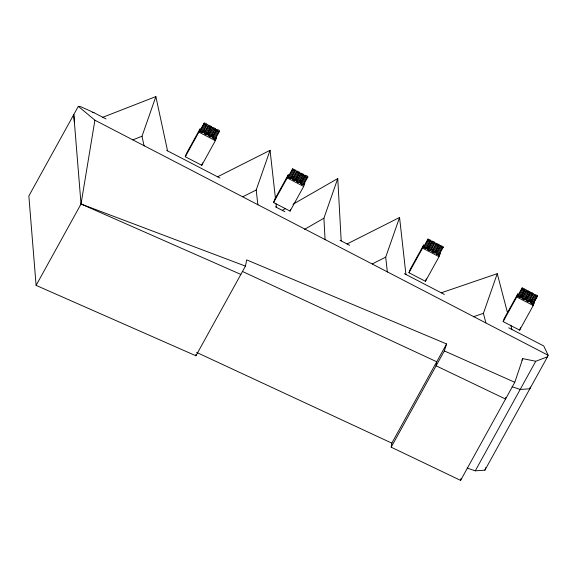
<?xml version="1.0" encoding="UTF-8"?>
<svg xmlns="http://www.w3.org/2000/svg" width="577" height="577" viewBox="0 0 577 577"><rect width="100%" height="100%" fill="white"/><g stroke="black" fill="none" stroke-linecap="round" stroke-linejoin="round"><path stroke-width="0.87" d="M508.748 327.823L543.765 345.984L548.15 355.259L547.494 356.81L535.752 361.252L522.755 358.642L514.785 382.284L460.612 480.41L391.184 447.189L391.826 443.143L446.576 343.957L246.689 259.888L245.441 266.112L195.928 355.793L36.106 285.384L28.85 195.964L78.321 106.348L80.693 106.673L93.972 112.695L105.995 118.934M36.106 285.384L81.025 204.006L94.902 120.189L78.321 106.348M460.612 480.41L460.922 478.701M505.841 397.329L505.531 399.039L436.111 365.818L436.746 361.772L242.376 271.428M391.184 447.189L444.326 350.924L446.576 343.957M467.146 468.098L475.268 470.825L484.918 470.161L485.755 467.594M512.066 386.72L520.187 389.453L529.837 388.783L530.393 387.073M529.837 388.783L530.126 387.917M144.084 145.952L142 136.273L155.862 96.59L102.8 117.275M185.296 156.742L186.421 153.518L200.017 128.895L198.892 132.119L185.296 156.742L201.777 165.289L215.372 140.665L216.498 137.441L214.803 140.521M201.777 165.289L202.628 162.873M257.869 204.907L256.202 189.999L270.058 150.316L217.579 176.8M273.592 202.534L274.717 199.31L288.312 174.687L287.187 177.911L273.592 202.534L290.072 211.088L303.668 186.458L304.793 183.234L303.942 184.777M290.072 211.088L290.635 209.473M325.075 239.606L323.906 218.221L337.761 178.538L293.029 204.236M387.362 272.07L385.696 257.162L399.558 217.479L347.073 243.97M408.97 272.755L410.096 269.531L423.691 244.9L422.566 248.124L408.97 272.755L425.451 281.302L439.047 256.678L440.172 253.454L438.902 255.762M425.451 281.302L426.295 278.886M485.87 322.781L483.396 313.34L497.259 273.657L441.254 292.813M503.151 321.598L504.276 318.374L517.872 293.751L516.747 296.975L503.151 321.598L519.632 330.145L533.227 305.522L534.352 302.298L532.65 305.377M519.632 330.145L520.476 327.729M199.916 130.907L204.294 123.052L206.054 123.5L207.258 124.747L202.873 132.602L201.121 132.155L199.916 130.907L204.294 123.052M200.277 131.52L204.417 124.026L204.049 123.413M201.121 132.155L205.253 124.661L204.417 124.026M202.109 132.566L206.249 125.072L207.258 124.747M204.034 133.042L208.42 125.195L211.009 126.269L211.377 126.882L206.992 134.737L205.239 134.29L204.402 133.655L204.28 132.688M204.402 133.655L208.535 126.161L208.42 125.195M205.239 134.29L209.379 126.796L208.535 126.161M206.227 134.701L210.367 127.207L211.377 126.882M210.187 127.769L211.009 126.269M206.992 134.737L211.132 127.243M208.153 135.184L212.538 127.329L215.134 128.404L215.495 129.017L211.117 136.872L209.357 136.432L208.153 135.184L208.398 134.823M208.521 135.797L212.661 128.303L212.538 127.329M209.357 136.432L213.497 128.931L212.661 128.303M210.353 136.843L214.485 129.349L215.495 129.017M212.271 137.319L216.656 129.464L218.416 129.912L219.621 131.159L215.235 139.014L213.483 138.567L212.271 137.319L216.656 129.464M212.639 137.932L216.779 130.438L216.411 129.825M213.483 138.567L217.616 131.073L216.779 130.438M214.471 138.978L218.611 131.484L219.621 131.159M288.204 176.699L292.589 168.845L295.186 169.926L295.547 170.54L291.169 178.394L289.409 177.947L288.204 176.699L288.45 176.346M288.572 177.312L292.712 169.818L292.589 168.845M289.409 177.947L293.549 170.453L292.712 169.818M290.404 178.358L294.537 170.864L295.547 170.54M292.323 178.841L296.708 170.987L299.304 172.061L299.672 172.674L295.287 180.529L292.69 179.454L292.575 178.481M292.69 179.454L296.83 171.953L296.708 170.987M293.534 180.082L297.667 172.588L296.83 171.953M294.522 180.5L298.662 172.999L299.672 172.674M295.287 180.529L299.427 173.035M296.448 180.976L300.833 173.122L303.423 174.204L303.79 174.817L299.405 182.664L297.653 182.224L296.816 181.589L296.693 180.615M296.816 181.589L300.949 174.095L300.833 173.122M297.653 182.224L301.785 174.73L300.949 174.095M298.641 182.635L302.781 175.141L303.79 174.817M300.567 183.111L304.952 175.257L306.704 175.704L307.909 176.951L303.524 184.806L301.771 184.359L300.567 183.111L304.952 175.257M300.934 183.724L305.067 176.23L304.706 175.617M301.771 184.359L305.911 176.865L305.067 176.23M302.759 184.77L306.899 177.276L307.909 176.951M423.59 246.92L427.968 239.066L430.565 240.14L430.932 240.753L426.547 248.608L423.951 247.533L423.59 246.92L424.6 246.595M423.951 247.533L428.091 240.032L427.968 239.066M424.795 248.16L428.927 240.667L428.091 240.032M425.783 248.579L429.923 241.078L430.932 240.753M427.708 249.055L432.094 241.2L433.846 241.648L435.051 242.895L430.666 250.75L428.913 250.303L427.708 249.055L432.094 241.2M428.076 249.668L432.209 242.174L431.841 241.561M428.913 250.303L433.053 242.809L432.209 242.174M429.901 250.714L434.041 243.22L435.051 242.895M431.827 251.19L436.212 243.335L438.808 244.417L439.169 245.03L434.791 252.885L432.195 251.803L431.827 251.19L432.837 250.865M432.195 251.803L436.327 244.309L436.212 243.335M433.031 252.437L437.171 244.944L436.327 244.309M434.027 252.849L438.159 245.355L439.169 245.03M437.568 246.667L438.808 244.417M434.791 252.885L438.924 245.391M435.945 253.332L440.33 245.477L442.927 246.552L443.295 247.165L438.909 255.02L436.313 253.945L436.198 252.971M436.313 253.945L440.453 246.444L440.33 245.477M437.15 254.572L441.29 247.079L440.453 246.444M438.145 254.984L442.278 247.49L443.295 247.165M517.764 295.763L522.149 287.909L524.745 288.99L525.106 289.604L520.728 297.458L518.132 296.376L517.764 295.763L518.773 295.438M518.132 296.376L522.272 288.882L522.149 287.909M518.968 297.011L523.108 289.517L522.272 288.882M519.964 297.422L524.096 289.928L525.106 289.604M520.728 297.458L524.861 289.964M521.889 297.898L526.267 290.051L528.864 291.125L529.232 291.738L524.846 299.593L523.087 299.146L521.889 297.898L522.135 297.544M522.25 298.511L526.39 291.017L526.267 290.051M523.087 299.146L527.227 291.652L526.39 291.017M524.082 299.557L528.222 292.063L529.232 291.738M526.008 300.04L530.393 292.186L532.145 292.633L533.35 293.873L528.965 301.728L527.212 301.288L526.008 300.04L530.393 292.186M526.375 300.653L530.508 293.152L530.14 292.539M527.212 301.288L531.352 293.787L530.508 293.152M528.2 301.699L532.34 294.198L533.35 293.873M530.126 302.175L534.511 294.32L537.108 295.402L537.468 296.015L533.083 303.87L530.494 302.788L530.371 301.814M530.494 302.788L534.627 295.294L534.511 294.32M531.33 303.423L535.47 295.929L534.627 295.294M532.319 303.834L536.459 296.34L537.468 296.015M533.083 303.87L537.223 296.369M521.889 360.214L522.755 358.642M475.268 470.825L535.752 361.252M484.918 470.161L547.494 356.81M211.117 136.872L210.994 135.905M291.169 178.394L291.046 177.42M528.965 301.728L528.849 300.761M202.873 132.602L202.758 131.628M215.235 139.014L215.113 138.04M430.666 250.75L430.55 249.776M438.909 255.02L438.787 254.046M524.846 299.593L524.724 298.619M282.326 210.381L285.384 208.629M304.562 229.336L323.906 218.221M242.816 196.75L256.202 189.999M372.309 263.913L385.696 257.162M132.782 139.865L142 136.273M473.313 316.787L483.396 313.34M212.524 136.958L213.288 136.994M427.954 248.694L428.718 248.73M92.248 112.472L93.972 112.695M74.383 122.144L73.769 114.585L81.025 204.006L245.441 266.112M531.352 293.787L532.34 294.198M205.253 124.661L206.249 125.072M209.379 126.796L210.367 127.207M213.497 128.931L214.485 129.349M217.616 131.073L218.611 131.484M293.549 170.453L294.537 170.864M297.667 172.588L298.662 172.999M301.785 174.73L302.781 175.141M305.911 176.865L306.899 177.276M428.927 240.667L429.923 241.078M433.053 242.809L434.041 243.22M437.171 244.944L438.159 245.355M441.29 247.079L442.278 247.49M523.108 289.517L524.096 289.928M527.227 291.652L528.222 292.063M535.47 295.929L536.459 296.34M81.025 204.006L240.854 274.421M444.326 350.924L514.785 382.284M196.634 352.417L391.826 443.143M203.162 130.525L205.513 131.744M207.085 132.559L209.437 133.777M211.795 134.996L213.36 135.811M291.45 176.317L293.808 177.536M296.16 178.755L297.732 179.57M300.083 180.796L301.656 181.604M427.615 246.942L429.187 247.749M431.538 248.975L433.111 249.791M435.462 251.009L437.034 251.824M521.009 295.381L523.368 296.6M525.719 297.819L527.291 298.634M529.643 299.852L532.001 301.079M198.892 132.119L215.372 140.665M516.747 296.975L533.227 305.522M287.187 177.911L303.668 186.458M422.566 248.124L439.047 256.678M166.674 150.402L219.931 178.026M275.33 206.754L284.915 211.73M340.041 240.32L349.626 245.29M404.347 273.671L444.391 294.443M94.902 120.189L548.15 355.259M520.605 296.484L520.973 297.097M434.669 251.911L435.036 252.524M295.164 179.562L295.532 180.175M206.876 133.763L207.237 134.376M497.259 273.657L507.609 313.145M510.76 325.161L511.886 329.453M155.862 96.59L167.546 150.857M399.558 217.479L405.934 274.501M270.058 150.316L275.554 199.44M276.044 203.825L276.441 207.338M337.761 178.538L341.187 240.919M195.884 354.292L195.928 355.793"/></g></svg>
